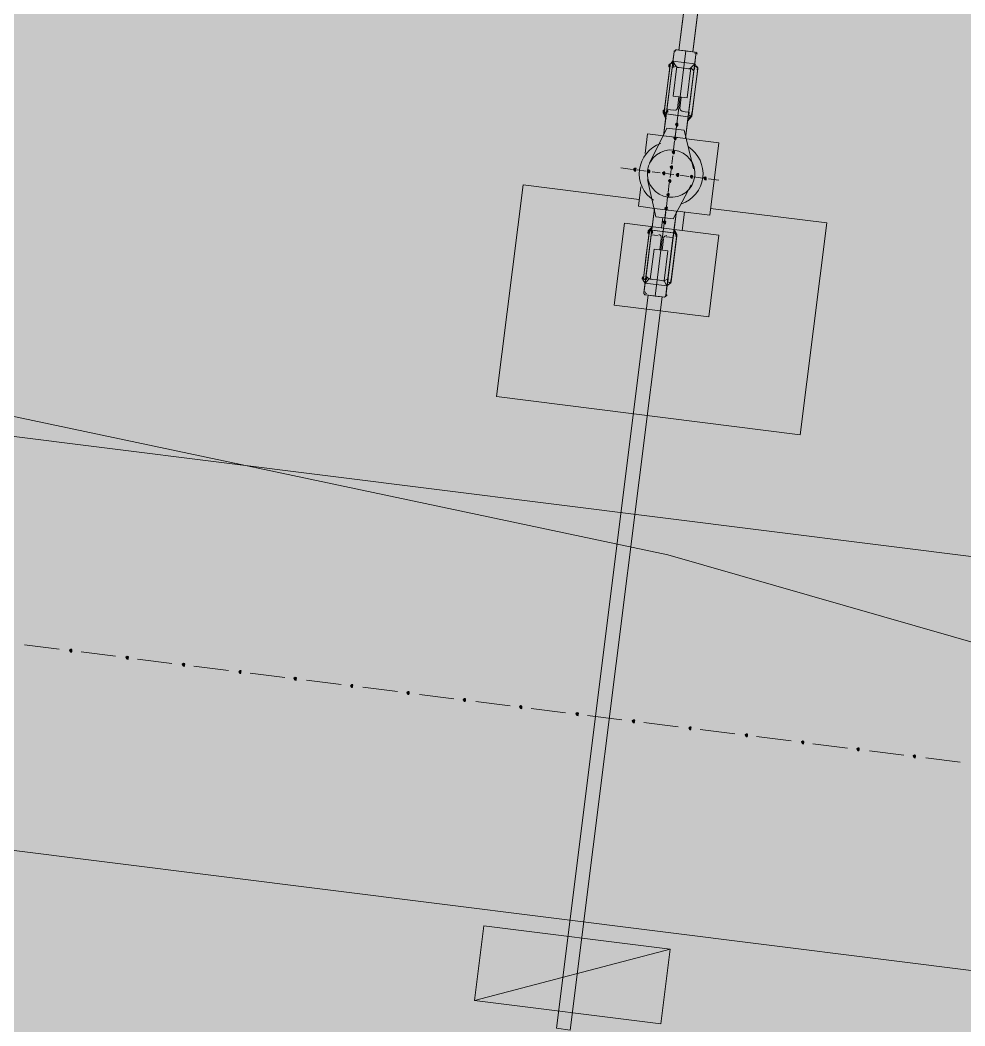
# Model space of a CAD drawing. Header units: metres. Extents: x -4 to 509425, y 7549 to 4732445.
# Drawn here: x 476026.89 to 476033.78, y 4719733.26 to 4719740.6 of the extents above; entities that cross this region are included whole.
import ezdxf

# ---------------------------------------------------------------- set-up
doc = ezdxf.new("R2010")
doc.units = ezdxf.units.M
doc.header["$LTSCALE"] = 0.01
doc.header["$MEASUREMENT"] = 0
doc.layers.get('0').update_dxf_attribs({"lineweight": 0})
doc.layers.add('_SUBESTACIÓN', color=1, linetype='Continuous')
doc.layers.add('SUBESTACION LA VID', color=253, linetype='Continuous')
doc.layers.add('_Yacimiento Arq 100m', color=7, linetype='Continuous', true_color=0xf8991e)

# ---------------------------------------------------------------- blocks, each defined once
blk = doc.blocks.new('A$Cfff6051d')
at = {"layer": 'SUBESTACION LA VID', "transparency": 33554687}
h = blk.add_hatch(color=256, dxfattribs=at)
h.dxf.hatch_style = 2
h.paths.add_polyline_path([(476031.688, 4719739.8337), (476031.6891, 4719739.8421), (476031.6807, 4719739.8431), (476031.6712, 4719739.8358), (476031.6786, 4719739.8263), (476031.687, 4719739.8253)])
h = blk.add_hatch(color=256, dxfattribs=at)
h.dxf.hatch_style = 2
h.paths.add_polyline_path([(476031.6754, 4719739.7329), (476031.6764, 4719739.7413), (476031.668, 4719739.7423), (476031.6586, 4719739.735), (476031.6659, 4719739.7255), (476031.6743, 4719739.7245)])
h = blk.add_hatch(color=256, dxfattribs=at)
h.dxf.hatch_style = 2
h.paths.add_polyline_path([(476031.6628, 4719739.6321), (476031.6638, 4719739.6405), (476031.6554, 4719739.6415), (476031.646, 4719739.6342), (476031.6533, 4719739.6247), (476031.6617, 4719739.6237)])
h = blk.add_hatch(color=256, dxfattribs=at)
h.dxf.hatch_style = 2
h.paths.add_polyline_path([(476031.3823, 4719739.5051), (476031.3834, 4719739.5135), (476031.375, 4719739.5146), (476031.3655, 4719739.5072), (476031.3729, 4719739.4978), (476031.3813, 4719739.4967)])
h = blk.add_hatch(color=256, dxfattribs=at)
h.dxf.hatch_style = 2
h.paths.add_polyline_path([(476031.4831, 4719739.4925), (476031.4842, 4719739.5009), (476031.4758, 4719739.5019), (476031.4663, 4719739.4946), (476031.4737, 4719739.4851), (476031.4821, 4719739.4841)])
h = blk.add_hatch(color=256, dxfattribs=at)
h.dxf.hatch_style = 2
h.paths.add_polyline_path([(476031.5923, 4719739.4788), (476031.5934, 4719739.4872), (476031.585, 4719739.4882), (476031.5755, 4719739.4809), (476031.5829, 4719739.4714), (476031.5913, 4719739.4704)])
h = blk.add_hatch(color=256, dxfattribs=at)
h.dxf.hatch_style = 2
h.paths.add_polyline_path([(476031.6491, 4719739.5229), (476031.6501, 4719739.5313), (476031.6417, 4719739.5323), (476031.6323, 4719739.525), (476031.6396, 4719739.5155), (476031.648, 4719739.5145)])
h = blk.add_hatch(color=256, dxfattribs=at)
h.dxf.hatch_style = 2
h.paths.add_polyline_path([(476031.6364, 4719739.4221), (476031.6375, 4719739.4305), (476031.6291, 4719739.4315), (476031.6196, 4719739.4242), (476031.627, 4719739.4147), (476031.6354, 4719739.4137)])
h = blk.add_hatch(color=256, dxfattribs=at)
h.dxf.hatch_style = 2
h.paths.add_polyline_path([(476031.6931, 4719739.4661), (476031.6942, 4719739.4745), (476031.6858, 4719739.4756), (476031.6763, 4719739.4682), (476031.6837, 4719739.4588), (476031.6921, 4719739.4577)])
h = blk.add_hatch(color=256, dxfattribs=at)
h.dxf.hatch_style = 2
h.paths.add_polyline_path([(476031.794, 4719739.4535), (476031.795, 4719739.4619), (476031.7866, 4719739.463), (476031.7772, 4719739.4556), (476031.7845, 4719739.4462), (476031.7929, 4719739.4451)])
h = blk.add_hatch(color=256, dxfattribs=at)
h.dxf.hatch_style = 2
h.paths.add_polyline_path([(476031.8948, 4719739.4409), (476031.8958, 4719739.4493), (476031.8874, 4719739.4503), (476031.878, 4719739.443), (476031.8853, 4719739.4335), (476031.8937, 4719739.4325)])
h = blk.add_hatch(color=256, dxfattribs=at)
h.dxf.hatch_style = 2
h.paths.add_polyline_path([(476031.6238, 4719739.3213), (476031.6248, 4719739.3297), (476031.6164, 4719739.3307), (476031.607, 4719739.3234), (476031.6143, 4719739.3139), (476031.6227, 4719739.3129)])
h = blk.add_hatch(color=256, dxfattribs=at)
h.dxf.hatch_style = 2
h.paths.add_polyline_path([(476031.6111, 4719739.2205), (476031.6122, 4719739.2289), (476031.6038, 4719739.2299), (476031.5943, 4719739.2226), (476031.6017, 4719739.2131), (476031.6101, 4719739.2121)])
h = blk.add_hatch(color=256, dxfattribs=at)
h.dxf.hatch_style = 2
h.paths.add_polyline_path([(476031.5985, 4719739.1196), (476031.5996, 4719739.128), (476031.5912, 4719739.1291), (476031.5817, 4719739.1218), (476031.5891, 4719739.1123), (476031.5975, 4719739.1112)])
h = blk.add_hatch(color=256, dxfattribs=at)
h.dxf.hatch_style = 2
h.paths.add_polyline_path([(476027.2647, 4719735.9941), (476027.2658, 4719736.0025), (476027.2574, 4719736.0035), (476027.2479, 4719735.9962), (476027.2553, 4719735.9867), (476027.2637, 4719735.9857)])
h = blk.add_hatch(color=256, dxfattribs=at)
h.dxf.hatch_style = 2
h.paths.add_polyline_path([(476027.6763, 4719735.9425), (476027.6774, 4719735.9509), (476027.669, 4719735.9519), (476027.6595, 4719735.9446), (476027.6669, 4719735.9351), (476027.6753, 4719735.9341)])
h = blk.add_hatch(color=256, dxfattribs=at)
h.dxf.hatch_style = 2
h.paths.add_polyline_path([(476028.0879, 4719735.8909), (476028.089, 4719735.8993), (476028.0806, 4719735.9003), (476028.0711, 4719735.893), (476028.0785, 4719735.8835), (476028.0869, 4719735.8825)])
h = blk.add_hatch(color=256, dxfattribs=at)
h.dxf.hatch_style = 2
h.paths.add_polyline_path([(476028.4995, 4719735.8392), (476028.5006, 4719735.8476), (476028.4922, 4719735.8487), (476028.4827, 4719735.8414), (476028.4901, 4719735.8319), (476028.4985, 4719735.8308)])
h = blk.add_hatch(color=256, dxfattribs=at)
h.dxf.hatch_style = 2
h.paths.add_polyline_path([(476028.9028, 4719735.7887), (476028.9038, 4719735.7971), (476028.8954, 4719735.7981), (476028.886, 4719735.7908), (476028.8933, 4719735.7813), (476028.9017, 4719735.7803)])
h = blk.add_hatch(color=256, dxfattribs=at)
h.dxf.hatch_style = 2
h.paths.add_polyline_path([(476029.3144, 4719735.7371), (476029.3154, 4719735.7455), (476029.307, 4719735.7465), (476029.2976, 4719735.7392), (476029.3049, 4719735.7297), (476029.3133, 4719735.7287)])
h = blk.add_hatch(color=256, dxfattribs=at)
h.dxf.hatch_style = 2
h.paths.add_polyline_path([(476029.726, 4719735.6855), (476029.7271, 4719735.6939), (476029.7187, 4719735.6949), (476029.7092, 4719735.6876), (476029.7165, 4719735.6781), (476029.7249, 4719735.6771)])
h = blk.add_hatch(color=256, dxfattribs=at)
h.dxf.hatch_style = 2
h.paths.add_polyline_path([(476030.1376, 4719735.6339), (476030.1387, 4719735.6423), (476030.1303, 4719735.6433), (476030.1208, 4719735.636), (476030.1282, 4719735.6265), (476030.1366, 4719735.6255)])
h = blk.add_hatch(color=256, dxfattribs=at)
h.dxf.hatch_style = 2
h.paths.add_polyline_path([(476030.5492, 4719735.5823), (476030.5503, 4719735.5907), (476030.5419, 4719735.5917), (476030.5324, 4719735.5844), (476030.5398, 4719735.5749), (476030.5482, 4719735.5739)])
h = blk.add_hatch(color=256, dxfattribs=at)
h.dxf.hatch_style = 2
h.paths.add_polyline_path([(476030.9609, 4719735.5307), (476030.9619, 4719735.5391), (476030.9535, 4719735.5401), (476030.9441, 4719735.5328), (476030.9514, 4719735.5233), (476030.9598, 4719735.5223)])
h = blk.add_hatch(color=256, dxfattribs=at)
h.dxf.hatch_style = 2
h.paths.add_polyline_path([(476031.3725, 4719735.4791), (476031.3735, 4719735.4875), (476031.3651, 4719735.4885), (476031.3557, 4719735.4812), (476031.363, 4719735.4717), (476031.3714, 4719735.4707)])
h = blk.add_hatch(color=256, dxfattribs=at)
h.dxf.hatch_style = 2
h.paths.add_polyline_path([(476031.7841, 4719735.4275), (476031.7851, 4719735.4359), (476031.7767, 4719735.4369), (476031.7673, 4719735.4296), (476031.7746, 4719735.4201), (476031.783, 4719735.4191)])
h = blk.add_hatch(color=256, dxfattribs=at)
h.dxf.hatch_style = 2
h.paths.add_polyline_path([(476032.1957, 4719735.3759), (476032.1968, 4719735.3843), (476032.1884, 4719735.3853), (476032.1789, 4719735.378), (476032.1862, 4719735.3685), (476032.1946, 4719735.3675)])
h = blk.add_hatch(color=256, dxfattribs=at)
h.dxf.hatch_style = 2
h.paths.add_polyline_path([(476032.6073, 4719735.3243), (476032.6084, 4719735.3327), (476032.6, 4719735.3337), (476032.5905, 4719735.3264), (476032.5979, 4719735.3169), (476032.6063, 4719735.3159)])
h = blk.add_hatch(color=256, dxfattribs=at)
h.dxf.hatch_style = 2
h.paths.add_polyline_path([(476033.0105, 4719735.2737), (476033.0116, 4719735.2821), (476033.0032, 4719735.2832), (476032.9937, 4719735.2758), (476033.0011, 4719735.2664), (476033.0095, 4719735.2653)])
h = blk.add_hatch(color=256, dxfattribs=at)
h.dxf.hatch_style = 2
h.paths.add_polyline_path([(476033.4222, 4719735.2221), (476033.4232, 4719735.2305), (476033.4148, 4719735.2316), (476033.4054, 4719735.2242), (476033.4127, 4719735.2148), (476033.4211, 4719735.2137)])
at = {"layer": 'SUBESTACION LA VID', "lineweight": 15}
for p, q in [((476072.0569, 4719731.8887), (475974.5206, 4719744.1168)), ((476031.6966, 4719740.3787), (476031.9936, 4719742.7476)), ((476031.7974, 4719740.366), (476032.0944, 4719742.7349)), ((476071.6253, 4719728.9224), (475974.1478, 4719741.1431)), ((476031.8142, 4719740.3639), (476031.6798, 4719740.3808)), ((476031.5894, 4719739.9314), (476031.6315, 4719740.2674)), ((476031.6483, 4719740.2653), (476031.6062, 4719739.9293)), ((476031.6462, 4719740.2485), (476031.6735, 4719740.2621)), ((476031.8079, 4719740.2453), (476031.7658, 4719739.9093)), ((476031.8058, 4719740.2285), (476031.7827, 4719740.2484)), ((476031.791, 4719739.9061), (476031.8331, 4719740.2421)), ((476031.8257, 4719740.2516), (476031.8121, 4719740.2789)), ((476031.686, 4719739.9534), (476031.6965, 4719740.0374)), ((476031.7028, 4719739.9513), (476031.7133, 4719740.0353)), ((476031.5799, 4719739.924), (476031.5998, 4719739.8789)), ((476031.6902, 4719739.9187), (476031.6828, 4719739.8599)), ((476031.7899, 4719739.8977), (476031.7594, 4719739.8589)), ((476031.6082, 4719739.8096), (476031.4821, 4719739.5523)), ((476031.7342, 4719739.7938), (476031.6082, 4719739.8096)), ((476031.6775, 4719739.8179), (476031.6691, 4719739.7507)), ((476031.7342, 4719739.7938), (476031.8013, 4719739.5123)), ((476031.6649, 4719739.7171), (476031.6565, 4719739.6499)), ((476031.6512, 4719739.6079), (476031.6438, 4719739.5491)), ((476031.3571, 4719739.5083), (476031.2731, 4719739.5188)), ((476031.4579, 4719739.4956), (476031.3907, 4719739.5041)), ((476031.5587, 4719739.483), (476031.4999, 4719739.4904)), ((476031.6386, 4719739.5071), (476031.6312, 4719739.4483)), ((476031.5271, 4719739.1627), (476031.4674, 4719739.4347)), ((476031.6595, 4719739.4704), (476031.6007, 4719739.4777)), ((476031.6259, 4719739.4063), (476031.6175, 4719739.3391)), ((476031.7688, 4719739.4567), (476031.7015, 4719739.4651)), ((476031.8696, 4719739.444), (476031.8024, 4719739.4525)), ((476031.9872, 4719739.4293), (476031.9116, 4719739.4388)), ((476031.6531, 4719739.1469), (476031.7866, 4719739.3947)), ((476031.6133, 4719739.3055), (476031.6049, 4719739.2383)), ((476031.5996, 4719739.1963), (476031.5922, 4719739.1375)), ((476031.7193, 4719739.0618), (476031.7361, 4719739.1963)), ((476031.6531, 4719739.1469), (476031.5271, 4719739.1627)), ((476031.568, 4719739.0808), (476031.5775, 4719739.1564)), ((476031.4788, 4719739.0493), (476031.4367, 4719738.7133)), ((476031.4535, 4719738.7112), (476031.4956, 4719739.0472)), ((476031.4714, 4719739.0588), (476031.5008, 4719739.0892)), ((476031.587, 4719739.0955), (476031.5796, 4719739.0367)), ((476031.6814, 4719739.0325), (476031.6604, 4719739.0692)), ((476031.567, 4719739.0041), (476031.5564, 4719738.9201)), ((476031.5838, 4719739.002), (476031.5732, 4719738.918)), ((476031.6131, 4719738.6912), (476031.6552, 4719739.0272)), ((476031.6804, 4719739.0241), (476031.6383, 4719738.688)), ((476031.4345, 4719738.6965), (476031.4492, 4719738.6776)), ((476031.4556, 4719738.728), (476031.4787, 4719738.7081)), ((476031.6152, 4719738.708), (476031.5879, 4719738.6944)), ((476030.8015, 4719733.2384), (476031.4723, 4719738.5894)), ((476030.9023, 4719733.2257), (476031.5731, 4719738.5768)), ((476031.4555, 4719738.5915), (476031.5899, 4719738.5747)), ((476027.1723, 4719736.0056), (476026.9203, 4719736.0372)), ((476027.5839, 4719735.954), (476027.3319, 4719735.9856)), ((476027.9955, 4719735.9024), (476027.7435, 4719735.934)), ((476028.4071, 4719735.8508), (476028.1551, 4719735.8824)), ((476028.8188, 4719735.7992), (476028.5668, 4719735.8308)), ((476029.2304, 4719735.7476), (476028.9784, 4719735.7792)), ((476029.642, 4719735.696), (476029.39, 4719735.7276)), ((476030.0536, 4719735.6444), (476029.8016, 4719735.676)), ((476030.4652, 4719735.5928), (476030.2132, 4719735.6244)), ((476030.8685, 4719735.5423), (476030.6164, 4719735.5739)), ((476031.2801, 4719735.4907), (476031.0281, 4719735.5222)), ((476031.6917, 4719735.4391), (476031.4397, 4719735.4706)), ((476032.1033, 4719735.3874), (476031.8513, 4719735.419)), ((476032.5149, 4719735.3358), (476032.2629, 4719735.3674)), ((476032.9265, 4719735.2842), (476032.6745, 4719735.3158)), ((476033.3381, 4719735.2326), (476033.0861, 4719735.2642)), ((476033.7498, 4719735.181), (476033.4978, 4719735.2126)), ((476030.204, 4719733.4413), (476031.6333, 4719733.8167))]:
    blk.add_line(p, q, dxfattribs=at)
at = {"layer": 'SUBESTACION LA VID', "lineweight": 0}
for p, q in [((476031.5998, 4719739.8789), (476031.6609, 4719740.3661)), ((476031.6966, 4719740.3787), (476031.7974, 4719740.366)), ((476031.6231, 4719740.2684), (476031.6231, 4719740.2684)), ((476031.6304, 4719740.259), (476031.6241, 4719740.2768)), ((476031.6294, 4719740.2506), (476031.6325, 4719740.2758)), ((476031.831, 4719740.2253), (476031.8341, 4719740.2505)), ((476031.831, 4719740.2253), (476031.8341, 4719740.2505)), ((476031.832, 4719740.2337), (476031.8341, 4719740.2505)), ((476031.832, 4719740.2337), (476031.8331, 4719740.2421)), ((476031.832, 4719740.2337), (476031.8331, 4719740.2421)), ((476031.5799, 4719739.924), (476031.5904, 4719739.9398)), ((476031.5799, 4719739.924), (476031.5904, 4719739.9398)), ((476031.5799, 4719739.924), (476031.581, 4719739.9324)), ((476031.7594, 4719739.8589), (476031.792, 4719739.9145)), ((476031.7899, 4719739.8977), (476031.792, 4719739.9145)), ((476031.7899, 4719739.8977), (476031.791, 4719739.9061)), ((476031.4714, 4719739.0588), (476031.4693, 4719739.042)), ((476031.4714, 4719739.0588), (476031.4704, 4719739.0504)), ((476031.5008, 4719739.0892), (476031.4777, 4719739.0409)), ((476031.6604, 4719739.0692), (476031.6004, 4719738.5904)), ((476031.6814, 4719739.0325), (476031.6793, 4719739.0157)), ((476031.6814, 4719739.0325), (476031.6793, 4719739.0157)), ((476031.6814, 4719739.0325), (476031.6804, 4719739.0241)), ((476031.4293, 4719738.7228), (476031.4272, 4719738.706)), ((476031.4293, 4719738.7228), (476031.4272, 4719738.706)), ((476031.4293, 4719738.7228), (476031.4282, 4719738.7144)), ((476031.4388, 4719738.7301), (476031.4356, 4719738.7049)), ((476031.4388, 4719738.7301), (476031.4356, 4719738.7049)), ((476031.6404, 4719738.7048), (476031.6372, 4719738.6796)), ((476031.6404, 4719738.7048), (476031.6372, 4719738.6796)), ((476031.6393, 4719738.6964), (476031.6372, 4719738.6796)), ((476031.6393, 4719738.6964), (476031.6372, 4719738.6796)), ((476031.6383, 4719738.688), (476031.6372, 4719738.6796))]:
    blk.add_line(p, q, dxfattribs=at)
at = {"layer": 'SUBESTACION LA VID', "lineweight": 15}
for points in [[(476031.6966, 4719740.3787), (476031.7974, 4719740.366), (476032.0944, 4719742.7349), (476031.9936, 4719742.7476), (476031.6966, 4719740.3787)], [(476031.747, 4719740.3724), (476031.6798, 4719740.3808), (476031.6714, 4719740.3818), (476031.6704, 4719740.3734), (476031.662, 4719740.3745), (476031.6609, 4719740.3661), (476031.6525, 4719740.2989), (476031.6325, 4719740.2758), (476031.6241, 4719740.2768), (476031.6231, 4719740.2684), (476031.622, 4719740.26), (476031.6294, 4719740.2506), (476031.6104, 4719740.0994), (476031.5904, 4719739.9398), (476031.582, 4719739.9408), (476031.581, 4719739.9324), (476031.5799, 4719739.924), (476031.5998, 4719739.8789), (476031.584, 4719739.7529), (476031.668, 4719739.7423), (476031.747, 4719740.3724)], [(476031.6609, 4719740.3661), (476031.6525, 4719740.2989), (476031.8121, 4719740.2789), (476031.8205, 4719740.3461)], [(476031.747, 4719740.3724), (476031.8142, 4719740.3639), (476031.8132, 4719740.3555), (476031.8216, 4719740.3545), (476031.8205, 4719740.3461), (476031.8121, 4719740.2789), (476031.8257, 4719740.2516), (476031.8341, 4719740.2505), (476031.8331, 4719740.2421), (476031.832, 4719740.2337), (476031.831, 4719740.2253), (476031.812, 4719740.0741), (476031.792, 4719739.9145), (476031.791, 4719739.9061), (476031.7899, 4719739.8977), (476031.7594, 4719739.8589), (476031.7436, 4719739.7328), (476031.668, 4719739.7423), (476031.747, 4719740.3724)], [(476031.8121, 4719740.2789), (476031.7827, 4719740.2484), (476031.7732, 4719740.2411), (476031.7648, 4719740.2421), (476031.7312, 4719740.2463), (476031.6976, 4719740.2506), (476031.6892, 4719740.2516), (476031.6808, 4719740.2527), (476031.6819, 4719740.2611), (476031.6735, 4719740.2621), (476031.6525, 4719740.2989), (476031.6325, 4719740.2758)], [(476031.7827, 4719740.2484), (476031.7553, 4719740.03), (476031.6545, 4719740.0427), (476031.6819, 4719740.2611)], [(476031.6083, 4719739.9461), (476031.6335, 4719739.9429), (476031.6587, 4719739.9397)], [(476031.7679, 4719739.9261), (476031.7427, 4719739.9292), (476031.7175, 4719739.9324)], [(476031.7436, 4719739.7328), (476031.7637, 4719739.8925), (476031.6041, 4719739.9125), (476031.584, 4719739.7529), (476031.7436, 4719739.7328)], [(476031.6041, 4719739.9125), (476031.6377, 4719739.9083), (476031.6881, 4719739.9019)], [(476031.7805, 4719739.8904), (476031.7469, 4719739.8946), (476031.6881, 4719739.9019)], [(476031.4485, 4719739.6248), (476031.4664, 4719739.7676), (476031.584, 4719739.7529)], [(476031.752, 4719739.7318), (476031.9873, 4719739.7023), (476031.9209, 4719739.1731), (476031.6857, 4719739.2026)], [(476031.9272, 4719739.2235), (476032.7757, 4719739.1171), (476032.5819, 4719737.5715), (476030.3642, 4719737.8495), (476030.558, 4719739.3951), (476031.4064, 4719739.2888)], [(476031.5177, 4719739.2236), (476031.4001, 4719739.2384), (476031.418, 4719739.3812)], [(476031.5227, 4719738.5831), (476031.4555, 4719738.5915), (476031.4471, 4719738.5926), (476031.4398, 4719738.602), (476031.4408, 4719738.6104), (476031.4492, 4719738.6776), (476031.4345, 4719738.6965), (476031.4356, 4719738.7049), (476031.4272, 4719738.706), (476031.4282, 4719738.7144), (476031.4293, 4719738.7228), (476031.4377, 4719738.7217), (476031.4388, 4719738.7301), (476031.4577, 4719738.8813), (476031.4777, 4719739.0409), (476031.4693, 4719739.042), (476031.4704, 4719739.0504), (476031.4714, 4719739.0588), (476031.5008, 4719739.0892), (476031.5177, 4719739.2236), (476031.6017, 4719739.2131), (476031.5227, 4719738.5831)], [(476031.5177, 4719739.2236), (476031.4977, 4719739.064), (476031.6573, 4719739.044), (476031.6773, 4719739.2036), (476031.5177, 4719739.2236)], [(476031.5227, 4719738.5831), (476031.5899, 4719738.5747), (476031.5994, 4719738.582), (476031.6004, 4719738.5904), (476031.6088, 4719738.6576), (476031.6277, 4719738.6723), (476031.6372, 4719738.6796), (476031.6383, 4719738.688), (476031.6393, 4719738.6964), (476031.6404, 4719738.7048), (476031.6593, 4719738.8561), (476031.6793, 4719739.0157), (476031.6804, 4719739.0241), (476031.6814, 4719739.0325), (476031.6604, 4719739.0692), (476031.6773, 4719739.2036), (476031.6017, 4719739.2131), (476031.5227, 4719738.5831)], [(476031.9133, 4719738.4317), (476031.2245, 4719738.5181), (476031.2992, 4719739.1145), (476031.9881, 4719739.0281), (476031.9133, 4719738.4317)], [(476031.4809, 4719739.0661), (476031.5229, 4719739.0609), (476031.5733, 4719739.0545)], [(476031.6657, 4719739.043), (476031.6321, 4719739.0472), (476031.5733, 4719739.0545)], [(476031.4935, 4719739.0304), (476031.5187, 4719739.0273), (476031.5439, 4719739.0241)], [(476031.6531, 4719739.0104), (476031.6279, 4719739.0136), (476031.6027, 4719739.0167)], [(476031.4871, 4719738.707), (476031.5144, 4719738.9254), (476031.6152, 4719738.9128), (476031.5879, 4719738.6944)], [(476031.6004, 4719738.5904), (476031.6088, 4719738.6576), (476031.4492, 4719738.6776), (476031.4408, 4719738.6104)], [(476031.4492, 4719738.6776), (476031.4787, 4719738.7081), (476031.4871, 4719738.707), (476031.4955, 4719738.7059), (476031.5039, 4719738.7049), (476031.5375, 4719738.7007), (476031.5711, 4719738.6965), (476031.5795, 4719738.6954), (476031.5879, 4719738.6944), (476031.6088, 4719738.6576), (476031.6277, 4719738.6723)], [(476030.8015, 4719733.2384), (476030.9023, 4719733.2257), (476031.5731, 4719738.5768), (476031.4723, 4719738.5894), (476030.8015, 4719733.2384)], [(476031.5649, 4719733.2707), (476030.204, 4719733.4413), (476030.2725, 4719733.9873), (476031.6333, 4719733.8167), (476031.5649, 4719733.2707)]]:
    blk.add_lwpolyline(points, dxfattribs=at)
at = {"layer": 'SUBESTACION LA VID', "lineweight": 0}
for points in [[(476031.584, 4719739.7529), (476031.6609, 4719740.3661), (476031.5998, 4719739.8789)], [(476031.7436, 4719739.7328), (476031.8205, 4719740.3461), (476031.7594, 4719739.8589), (476031.8205, 4719740.3461)], [(476031.6294, 4719740.2506), (476031.6325, 4719740.2758), (476031.5904, 4719739.9398)], [(476031.6104, 4719740.0994), (476031.6325, 4719740.2758), (476031.6294, 4719740.2506)], [(476031.622, 4719740.26), (476031.6231, 4719740.2684), (476031.622, 4719740.26), (476031.6241, 4719740.2768)], [(476031.831, 4719740.2253), (476031.8341, 4719740.2505), (476031.832, 4719740.2337), (476031.8341, 4719740.2505)], [(476031.581, 4719739.9324), (476031.5799, 4719739.924), (476031.582, 4719739.9408)], [(476031.5799, 4719739.924), (476031.581, 4719739.9324), (476031.5799, 4719739.924)], [(476031.7594, 4719739.8589), (476031.792, 4719739.9145), (476031.7594, 4719739.8589)], [(476031.792, 4719739.9145), (476031.7899, 4719739.8977), (476031.791, 4719739.9061), (476031.7899, 4719739.8977)], [(476031.5177, 4719739.2236), (476031.4398, 4719738.602), (476031.5008, 4719739.0892), (476031.4408, 4719738.6104)], [(476031.6773, 4719739.2036), (476031.5994, 4719738.582), (476031.6604, 4719739.0692)], [(476031.4777, 4719739.0409), (476031.5008, 4719739.0892), (476031.4693, 4719739.042)], [(476031.4693, 4719739.042), (476031.4714, 4719739.0588), (476031.4704, 4719739.0504), (476031.4714, 4719739.0588)], [(476031.6804, 4719739.0241), (476031.6814, 4719739.0325), (476031.6793, 4719739.0157)], [(476031.6814, 4719739.0325), (476031.6804, 4719739.0241), (476031.6814, 4719739.0325)], [(476031.4356, 4719738.7049), (476031.4377, 4719738.7217), (476031.4272, 4719738.706), (476031.4293, 4719738.7228)], [(476031.6393, 4719738.6964), (476031.6372, 4719738.6796), (476031.6393, 4719738.6964), (476031.6372, 4719738.6796)]]:
    blk.add_lwpolyline(points, dxfattribs=at)
at = {"layer": 'SUBESTACION LA VID'}
for points in [[(476031.688, 4719739.8337), (476031.6891, 4719739.8421), (476031.6807, 4719739.8431), (476031.6712, 4719739.8358), (476031.6786, 4719739.8263), (476031.687, 4719739.8253)], [(476031.6754, 4719739.7329), (476031.6764, 4719739.7413), (476031.668, 4719739.7423), (476031.6586, 4719739.735), (476031.6659, 4719739.7255), (476031.6743, 4719739.7245)], [(476031.6628, 4719739.6321), (476031.6638, 4719739.6405), (476031.6554, 4719739.6415), (476031.646, 4719739.6342), (476031.6533, 4719739.6247), (476031.6617, 4719739.6237)], [(476031.3823, 4719739.5051), (476031.3834, 4719739.5135), (476031.375, 4719739.5146), (476031.3655, 4719739.5072), (476031.3729, 4719739.4978), (476031.3813, 4719739.4967)], [(476031.4831, 4719739.4925), (476031.4842, 4719739.5009), (476031.4758, 4719739.5019), (476031.4663, 4719739.4946), (476031.4737, 4719739.4851), (476031.4821, 4719739.4841)], [(476031.5923, 4719739.4788), (476031.5934, 4719739.4872), (476031.585, 4719739.4882), (476031.5755, 4719739.4809), (476031.5829, 4719739.4714), (476031.5913, 4719739.4704)], [(476031.6491, 4719739.5229), (476031.6501, 4719739.5313), (476031.6417, 4719739.5323), (476031.6323, 4719739.525), (476031.6396, 4719739.5155), (476031.648, 4719739.5145)], [(476031.6364, 4719739.4221), (476031.6375, 4719739.4305), (476031.6291, 4719739.4315), (476031.6196, 4719739.4242), (476031.627, 4719739.4147), (476031.6354, 4719739.4137)], [(476031.6931, 4719739.4661), (476031.6942, 4719739.4745), (476031.6858, 4719739.4756), (476031.6763, 4719739.4682), (476031.6837, 4719739.4588), (476031.6921, 4719739.4577)], [(476031.794, 4719739.4535), (476031.795, 4719739.4619), (476031.7866, 4719739.463), (476031.7772, 4719739.4556), (476031.7845, 4719739.4462), (476031.7929, 4719739.4451)], [(476031.8948, 4719739.4409), (476031.8958, 4719739.4493), (476031.8874, 4719739.4503), (476031.878, 4719739.443), (476031.8853, 4719739.4335), (476031.8937, 4719739.4325)], [(476031.6238, 4719739.3213), (476031.6248, 4719739.3297), (476031.6164, 4719739.3307), (476031.607, 4719739.3234), (476031.6143, 4719739.3139), (476031.6227, 4719739.3129)], [(476031.6111, 4719739.2205), (476031.6122, 4719739.2289), (476031.6038, 4719739.2299), (476031.5943, 4719739.2226), (476031.6017, 4719739.2131), (476031.6101, 4719739.2121)], [(476031.5985, 4719739.1196), (476031.5996, 4719739.128), (476031.5912, 4719739.1291), (476031.5817, 4719739.1218), (476031.5891, 4719739.1123), (476031.5975, 4719739.1112)], [(476027.2647, 4719735.9941), (476027.2658, 4719736.0025), (476027.2574, 4719736.0035), (476027.2479, 4719735.9962), (476027.2553, 4719735.9867), (476027.2637, 4719735.9857)], [(476027.6763, 4719735.9425), (476027.6774, 4719735.9509), (476027.669, 4719735.9519), (476027.6595, 4719735.9446), (476027.6669, 4719735.9351), (476027.6753, 4719735.9341)], [(476028.0879, 4719735.8909), (476028.089, 4719735.8993), (476028.0806, 4719735.9003), (476028.0711, 4719735.893), (476028.0785, 4719735.8835), (476028.0869, 4719735.8825)], [(476028.4995, 4719735.8392), (476028.5006, 4719735.8476), (476028.4922, 4719735.8487), (476028.4827, 4719735.8414), (476028.4901, 4719735.8319), (476028.4985, 4719735.8308)], [(476028.9028, 4719735.7887), (476028.9038, 4719735.7971), (476028.8954, 4719735.7981), (476028.886, 4719735.7908), (476028.8933, 4719735.7813), (476028.9017, 4719735.7803)], [(476029.3144, 4719735.7371), (476029.3154, 4719735.7455), (476029.307, 4719735.7465), (476029.2976, 4719735.7392), (476029.3049, 4719735.7297), (476029.3133, 4719735.7287)], [(476029.726, 4719735.6855), (476029.7271, 4719735.6939), (476029.7187, 4719735.6949), (476029.7092, 4719735.6876), (476029.7165, 4719735.6781), (476029.7249, 4719735.6771)], [(476030.1376, 4719735.6339), (476030.1387, 4719735.6423), (476030.1303, 4719735.6433), (476030.1208, 4719735.636), (476030.1282, 4719735.6265), (476030.1366, 4719735.6255)], [(476030.5492, 4719735.5823), (476030.5503, 4719735.5907), (476030.5419, 4719735.5917), (476030.5324, 4719735.5844), (476030.5398, 4719735.5749), (476030.5482, 4719735.5739)], [(476030.9609, 4719735.5307), (476030.9619, 4719735.5391), (476030.9535, 4719735.5401), (476030.9441, 4719735.5328), (476030.9514, 4719735.5233), (476030.9598, 4719735.5223)], [(476031.3725, 4719735.4791), (476031.3735, 4719735.4875), (476031.3651, 4719735.4885), (476031.3557, 4719735.4812), (476031.363, 4719735.4717), (476031.3714, 4719735.4707)], [(476031.7841, 4719735.4275), (476031.7851, 4719735.4359), (476031.7767, 4719735.4369), (476031.7673, 4719735.4296), (476031.7746, 4719735.4201), (476031.783, 4719735.4191)], [(476032.1957, 4719735.3759), (476032.1968, 4719735.3843), (476032.1884, 4719735.3853), (476032.1789, 4719735.378), (476032.1862, 4719735.3685), (476032.1946, 4719735.3675)], [(476032.6073, 4719735.3243), (476032.6084, 4719735.3327), (476032.6, 4719735.3337), (476032.5905, 4719735.3264), (476032.5979, 4719735.3169), (476032.6063, 4719735.3159)], [(476033.0105, 4719735.2737), (476033.0116, 4719735.2821), (476033.0032, 4719735.2832), (476032.9937, 4719735.2758), (476033.0011, 4719735.2664), (476033.0095, 4719735.2653)], [(476033.4222, 4719735.2221), (476033.4232, 4719735.2305), (476033.4148, 4719735.2316), (476033.4054, 4719735.2242), (476033.4127, 4719735.2148), (476033.4211, 4719735.2137)]]:
    blk.add_lwpolyline(points, close=True, dxfattribs=at)
at = {"layer": 'SUBESTACION LA VID', "lineweight": 0}
for points in [[(476031.688, 4719739.8337), (476031.6891, 4719739.8421), (476031.6807, 4719739.8431), (476031.6712, 4719739.8358), (476031.6786, 4719739.8263), (476031.687, 4719739.8253)], [(476031.6754, 4719739.7329), (476031.6764, 4719739.7413), (476031.668, 4719739.7423), (476031.6586, 4719739.735), (476031.6659, 4719739.7255), (476031.6743, 4719739.7245)], [(476031.6628, 4719739.6321), (476031.6638, 4719739.6405), (476031.6554, 4719739.6415), (476031.646, 4719739.6342), (476031.6533, 4719739.6247), (476031.6617, 4719739.6237)], [(476031.3823, 4719739.5051), (476031.3834, 4719739.5135), (476031.375, 4719739.5146), (476031.3655, 4719739.5072), (476031.3729, 4719739.4978), (476031.3813, 4719739.4967)], [(476031.4831, 4719739.4925), (476031.4842, 4719739.5009), (476031.4758, 4719739.5019), (476031.4663, 4719739.4946), (476031.4737, 4719739.4851), (476031.4821, 4719739.4841)], [(476031.5923, 4719739.4788), (476031.5934, 4719739.4872), (476031.585, 4719739.4882), (476031.5755, 4719739.4809), (476031.5829, 4719739.4714), (476031.5913, 4719739.4704)], [(476031.6491, 4719739.5229), (476031.6501, 4719739.5313), (476031.6417, 4719739.5323), (476031.6323, 4719739.525), (476031.6396, 4719739.5155), (476031.648, 4719739.5145)], [(476031.6364, 4719739.4221), (476031.6375, 4719739.4305), (476031.6291, 4719739.4315), (476031.6196, 4719739.4242), (476031.627, 4719739.4147), (476031.6354, 4719739.4137)], [(476031.6931, 4719739.4661), (476031.6942, 4719739.4745), (476031.6858, 4719739.4756), (476031.6763, 4719739.4682), (476031.6837, 4719739.4588), (476031.6921, 4719739.4577)], [(476031.794, 4719739.4535), (476031.795, 4719739.4619), (476031.7866, 4719739.463), (476031.7772, 4719739.4556), (476031.7845, 4719739.4462), (476031.7929, 4719739.4451)], [(476031.8948, 4719739.4409), (476031.8958, 4719739.4493), (476031.8874, 4719739.4503), (476031.878, 4719739.443), (476031.8853, 4719739.4335), (476031.8937, 4719739.4325)], [(476031.6238, 4719739.3213), (476031.6248, 4719739.3297), (476031.6164, 4719739.3307), (476031.607, 4719739.3234), (476031.6143, 4719739.3139), (476031.6227, 4719739.3129)], [(476031.6111, 4719739.2205), (476031.6122, 4719739.2289), (476031.6038, 4719739.2299), (476031.5943, 4719739.2226), (476031.6017, 4719739.2131), (476031.6101, 4719739.2121)], [(476031.5985, 4719739.1196), (476031.5996, 4719739.128), (476031.5912, 4719739.1291), (476031.5817, 4719739.1218), (476031.5891, 4719739.1123), (476031.5975, 4719739.1112)], [(476027.2647, 4719735.9941), (476027.2658, 4719736.0025), (476027.2574, 4719736.0035), (476027.2479, 4719735.9962), (476027.2553, 4719735.9867), (476027.2637, 4719735.9857)], [(476027.6763, 4719735.9425), (476027.6774, 4719735.9509), (476027.669, 4719735.9519), (476027.6595, 4719735.9446), (476027.6669, 4719735.9351), (476027.6753, 4719735.9341)], [(476028.0879, 4719735.8909), (476028.089, 4719735.8993), (476028.0806, 4719735.9003), (476028.0711, 4719735.893), (476028.0785, 4719735.8835), (476028.0869, 4719735.8825)], [(476028.4995, 4719735.8392), (476028.5006, 4719735.8476), (476028.4922, 4719735.8487), (476028.4827, 4719735.8414), (476028.4901, 4719735.8319), (476028.4985, 4719735.8308)], [(476028.9028, 4719735.7887), (476028.9038, 4719735.7971), (476028.8954, 4719735.7981), (476028.886, 4719735.7908), (476028.8933, 4719735.7813), (476028.9017, 4719735.7803)], [(476029.3144, 4719735.7371), (476029.3154, 4719735.7455), (476029.307, 4719735.7465), (476029.2976, 4719735.7392), (476029.3049, 4719735.7297), (476029.3133, 4719735.7287)], [(476029.726, 4719735.6855), (476029.7271, 4719735.6939), (476029.7187, 4719735.6949), (476029.7092, 4719735.6876), (476029.7165, 4719735.6781), (476029.7249, 4719735.6771)], [(476030.1376, 4719735.6339), (476030.1387, 4719735.6423), (476030.1303, 4719735.6433), (476030.1208, 4719735.636), (476030.1282, 4719735.6265), (476030.1366, 4719735.6255)], [(476030.5492, 4719735.5823), (476030.5503, 4719735.5907), (476030.5419, 4719735.5917), (476030.5324, 4719735.5844), (476030.5398, 4719735.5749), (476030.5482, 4719735.5739)], [(476030.9609, 4719735.5307), (476030.9619, 4719735.5391), (476030.9535, 4719735.5401), (476030.9441, 4719735.5328), (476030.9514, 4719735.5233), (476030.9598, 4719735.5223)], [(476031.3725, 4719735.4791), (476031.3735, 4719735.4875), (476031.3651, 4719735.4885), (476031.3557, 4719735.4812), (476031.363, 4719735.4717), (476031.3714, 4719735.4707)], [(476031.7841, 4719735.4275), (476031.7851, 4719735.4359), (476031.7767, 4719735.4369), (476031.7673, 4719735.4296), (476031.7746, 4719735.4201), (476031.783, 4719735.4191)], [(476032.1957, 4719735.3759), (476032.1968, 4719735.3843), (476032.1884, 4719735.3853), (476032.1789, 4719735.378), (476032.1862, 4719735.3685), (476032.1946, 4719735.3675)], [(476032.6073, 4719735.3243), (476032.6084, 4719735.3327), (476032.6, 4719735.3337), (476032.5905, 4719735.3264), (476032.5979, 4719735.3169), (476032.6063, 4719735.3159)], [(476033.0105, 4719735.2737), (476033.0116, 4719735.2821), (476033.0032, 4719735.2832), (476032.9937, 4719735.2758), (476033.0011, 4719735.2664), (476033.0095, 4719735.2653)], [(476033.4222, 4719735.2221), (476033.4232, 4719735.2305), (476033.4148, 4719735.2316), (476033.4054, 4719735.2242), (476033.4127, 4719735.2148), (476033.4211, 4719735.2137)]]:
    blk.add_lwpolyline(points, close=True, dxfattribs=at)
at = {"layer": 'SUBESTACION LA VID', "lineweight": 15}
for points, knots in [([(476031.684, 4719740.3802), (476031.6807, 4719740.3807), (476031.6773, 4719740.3797), (476031.6746, 4719740.3777), (476031.672, 4719740.3756), (476031.6703, 4719740.3726), (476031.6698, 4719740.3692)], [0, 0, 0, 0, 1, 1, 1, 2, 2, 2, 2]), ([(476031.6462, 4719740.2826), (476031.6408, 4719740.2833), (476031.6355, 4719740.2804), (476031.6332, 4719740.2755), (476031.6308, 4719740.2706), (476031.6318, 4719740.2648), (476031.6357, 4719740.2609)], [0, 0, 0, 0, 1, 1, 1, 2, 2, 2, 2]), ([(476031.6572, 4719740.2684), (476031.6581, 4719740.2754), (476031.6531, 4719740.2817), (476031.6462, 4719740.2826), (476031.6392, 4719740.2835), (476031.6329, 4719740.2785), (476031.632, 4719740.2716)], [0, 0, 0, 0, 1, 1, 1, 2, 2, 2, 2]), ([(476031.651, 4719740.259), (476031.6557, 4719740.2618), (476031.6581, 4719740.2672), (476031.6571, 4719740.2725), (476031.656, 4719740.2779), (476031.6516, 4719740.2819), (476031.6462, 4719740.2826)], [0, 0, 0, 0, 1, 1, 1, 2, 2, 2, 2]), ([(476031.8226, 4719740.2605), (476031.8172, 4719740.2612), (476031.812, 4719740.2583), (476031.8096, 4719740.2534), (476031.8072, 4719740.2485), (476031.8082, 4719740.2426), (476031.8121, 4719740.2388)], [0, 0, 0, 0, 1, 1, 1, 2, 2, 2, 2]), ([(476031.8336, 4719740.2463), (476031.8345, 4719740.2533), (476031.8296, 4719740.2596), (476031.8226, 4719740.2605), (476031.8156, 4719740.2614), (476031.8093, 4719740.2564), (476031.8084, 4719740.2495)], [0, 0, 0, 0, 1, 1, 1, 2, 2, 2, 2]), ([(476031.8274, 4719740.2369), (476031.8321, 4719740.2397), (476031.8345, 4719740.2451), (476031.8335, 4719740.2504), (476031.8324, 4719740.2558), (476031.828, 4719740.2598), (476031.8226, 4719740.2605)], [0, 0, 0, 0, 1, 1, 1, 2, 2, 2, 2]), ([(476031.5961, 4719739.945), (476031.5914, 4719739.9422), (476031.5889, 4719739.9368), (476031.59, 4719739.9315), (476031.5911, 4719739.9261), (476031.5955, 4719739.9221), (476031.6009, 4719739.9214)], [0, 0, 0, 0, 1, 1, 1, 2, 2, 2, 2]), ([(476031.5899, 4719739.9356), (476031.589, 4719739.9286), (476031.5939, 4719739.9223), (476031.6009, 4719739.9214), (476031.6079, 4719739.9205), (476031.6142, 4719739.9255), (476031.6151, 4719739.9324)], [0, 0, 0, 0, 1, 1, 1, 2, 2, 2, 2]), ([(476031.6009, 4719739.9214), (476031.6063, 4719739.9207), (476031.6115, 4719739.9236), (476031.6139, 4719739.9285), (476031.6163, 4719739.9334), (476031.6153, 4719739.9392), (476031.6114, 4719739.943)], [0, 0, 0, 0, 1, 1, 1, 2, 2, 2, 2]), ([(476031.7725, 4719739.9228), (476031.7678, 4719739.9201), (476031.7654, 4719739.9147), (476031.7664, 4719739.9093), (476031.7675, 4719739.904), (476031.7719, 4719739.9), (476031.7773, 4719739.8993)], [0, 0, 0, 0, 1, 1, 1, 2, 2, 2, 2]), ([(476031.7773, 4719739.8993), (476031.7827, 4719739.8986), (476031.7879, 4719739.9014), (476031.7903, 4719739.9063), (476031.7927, 4719739.9112), (476031.7917, 4719739.9171), (476031.7878, 4719739.9209)], [0, 0, 0, 0, 1, 1, 1, 2, 2, 2, 2]), ([(476031.7663, 4719739.9135), (476031.7654, 4719739.9065), (476031.7703, 4719739.9001), (476031.7773, 4719739.8993), (476031.7843, 4719739.8984), (476031.7906, 4719739.9033), (476031.7915, 4719739.9103)], [0, 0, 0, 0, 1, 1, 1, 2, 2, 2, 2]), ([(476031.5634, 4719739.6974), (476031.4794, 4719739.6685), (476031.4191, 4719739.5943), (476031.4081, 4719739.5061), (476031.397, 4719739.418), (476031.4371, 4719739.3312), (476031.5114, 4719739.2825)], [0, 0, 0, 0, 1, 1, 1, 2, 2, 2, 2]), ([(476031.4669, 4719739.4988), (476031.4549, 4719739.4037), (476031.5224, 4719739.3169), (476031.6175, 4719739.305), (476031.7126, 4719739.2931), (476031.7994, 4719739.3605), (476031.8113, 4719739.4556), (476031.8232, 4719739.5507), (476031.7558, 4719739.6375), (476031.6607, 4719739.6494), (476031.5655, 4719739.6613), (476031.4788, 4719739.5939), (476031.4669, 4719739.4988)], [0, 0, 0, 0, 1, 1, 1, 2, 2, 2, 3, 3, 3, 4, 4, 4, 4]), ([(476031.7147, 4719739.257), (476031.7988, 4719739.2859), (476031.859, 4719739.3601), (476031.8701, 4719739.4482), (476031.8811, 4719739.5364), (476031.841, 4719739.6231), (476031.7668, 4719739.6719)], [0, 0, 0, 0, 1, 1, 1, 2, 2, 2, 2]), ([(476031.4935, 4719739.0646), (476031.4881, 4719739.0652), (476031.4828, 4719739.0624), (476031.4805, 4719739.0575), (476031.4781, 4719739.0526), (476031.4791, 4719739.0467), (476031.483, 4719739.0429)], [0, 0, 0, 0, 1, 1, 1, 2, 2, 2, 2]), ([(476031.5045, 4719739.0504), (476031.5054, 4719739.0573), (476031.5004, 4719739.0637), (476031.4935, 4719739.0646), (476031.4865, 4719739.0654), (476031.4802, 4719739.0605), (476031.4793, 4719739.0535)], [0, 0, 0, 0, 1, 1, 1, 2, 2, 2, 2]), ([(476031.4983, 4719739.041), (476031.503, 4719739.0437), (476031.5054, 4719739.0492), (476031.5043, 4719739.0545), (476031.5033, 4719739.0598), (476031.4989, 4719739.0639), (476031.4935, 4719739.0646)], [0, 0, 0, 0, 1, 1, 1, 2, 2, 2, 2]), ([(476031.6699, 4719739.0424), (476031.6645, 4719739.0431), (476031.6592, 4719739.0403), (476031.6569, 4719739.0354), (476031.6545, 4719739.0305), (476031.6555, 4719739.0246), (476031.6594, 4719739.0208)], [0, 0, 0, 0, 1, 1, 1, 2, 2, 2, 2]), ([(476031.6809, 4719739.0283), (476031.6818, 4719739.0352), (476031.6768, 4719739.0416), (476031.6699, 4719739.0424), (476031.6629, 4719739.0433), (476031.6566, 4719739.0384), (476031.6557, 4719739.0314)], [0, 0, 0, 0, 1, 1, 1, 2, 2, 2, 2]), ([(476031.6747, 4719739.0189), (476031.6794, 4719739.0216), (476031.6818, 4719739.027), (476031.6808, 4719739.0324), (476031.6797, 4719739.0377), (476031.6753, 4719739.0418), (476031.6699, 4719739.0424)], [0, 0, 0, 0, 1, 1, 1, 2, 2, 2, 2]), ([(476031.4434, 4719738.7269), (476031.4387, 4719738.7242), (476031.4362, 4719738.7187), (476031.4373, 4719738.7134), (476031.4384, 4719738.7081), (476031.4428, 4719738.704), (476031.4482, 4719738.7033)], [0, 0, 0, 0, 1, 1, 1, 2, 2, 2, 2]), ([(476031.4372, 4719738.7175), (476031.4363, 4719738.7106), (476031.4412, 4719738.7042), (476031.4482, 4719738.7033), (476031.4552, 4719738.7025), (476031.4615, 4719738.7074), (476031.4624, 4719738.7144)], [0, 0, 0, 0, 1, 1, 1, 2, 2, 2, 2]), ([(476031.4482, 4719738.7033), (476031.4536, 4719738.7027), (476031.4588, 4719738.7055), (476031.4612, 4719738.7104), (476031.4636, 4719738.7153), (476031.4626, 4719738.7212), (476031.4587, 4719738.725)], [0, 0, 0, 0, 1, 1, 1, 2, 2, 2, 2]), ([(476031.6198, 4719738.7048), (476031.6151, 4719738.7021), (476031.6126, 4719738.6966), (476031.6137, 4719738.6913), (476031.6148, 4719738.6859), (476031.6192, 4719738.6819), (476031.6246, 4719738.6812)], [0, 0, 0, 0, 1, 1, 1, 2, 2, 2, 2]), ([(476031.6136, 4719738.6954), (476031.6127, 4719738.6884), (476031.6176, 4719738.6821), (476031.6246, 4719738.6812), (476031.6316, 4719738.6804), (476031.6379, 4719738.6853), (476031.6388, 4719738.6922)], [0, 0, 0, 0, 1, 1, 1, 2, 2, 2, 2]), ([(476031.6246, 4719738.6812), (476031.63, 4719738.6805), (476031.6352, 4719738.6834), (476031.6376, 4719738.6883), (476031.64, 4719738.6932), (476031.639, 4719738.6991), (476031.6351, 4719738.7029)], [0, 0, 0, 0, 1, 1, 1, 2, 2, 2, 2]), ([(476031.5952, 4719738.5825), (476031.5985, 4719738.5821), (476031.6019, 4719738.583), (476031.6045, 4719738.5851), (476031.6072, 4719738.5872), (476031.6089, 4719738.5902), (476031.6093, 4719738.5935)], [0, 0, 0, 0, 1, 1, 1, 2, 2, 2, 2])]:
    blk.add_open_spline(points, degree=3, knots=knots, dxfattribs=at)
for points in [[(476031.8294, 4719740.3492), (476031.8303, 4719740.3562), (476031.8254, 4719740.3625), (476031.8184, 4719740.3634)], [(476031.6629, 4719739.9392), (476031.6745, 4719739.9378), (476031.685, 4719739.946), (476031.6865, 4719739.9576)], [(476031.7033, 4719739.9555), (476031.7018, 4719739.9439), (476031.7101, 4719739.9333), (476031.7217, 4719739.9318)], [(476031.5675, 4719739.0083), (476031.5689, 4719739.0199), (476031.5607, 4719739.0305), (476031.5491, 4719739.032)], [(476031.6079, 4719739.0246), (476031.5963, 4719739.0261), (476031.5857, 4719739.0178), (476031.5843, 4719739.0062)], [(476031.4497, 4719738.6136), (476031.4489, 4719738.6066), (476031.4538, 4719738.6003), (476031.4608, 4719738.5994)]]:
    blk.add_open_spline(points, degree=3, dxfattribs=at)
at = {"layer": 'SUBESTACION LA VID'}
for points in [[(476031.5904, 4719739.9398), (476031.5904, 4719739.9398), (476031.5998, 4719739.8789), (476031.5998, 4719739.8789), (476031.5998, 4719739.8789), (476031.5799, 4719739.924), (476031.5799, 4719739.924), (476031.5799, 4719739.924), (476031.5904, 4719739.9398), (476031.5904, 4719739.9398)], [(476031.6793, 4719739.0157), (476031.6793, 4719739.0157), (476031.6604, 4719739.0692), (476031.6604, 4719739.0692), (476031.6604, 4719739.0692), (476031.6814, 4719739.0325), (476031.6814, 4719739.0325), (476031.6814, 4719739.0325), (476031.6793, 4719739.0157), (476031.6793, 4719739.0157)]]:
    blk.add_open_spline(points, degree=3, knots=[0, 0, 0, 0, 1, 1, 1, 2, 2, 2, 3, 3, 3, 3], dxfattribs=at)
at = {"layer": 'SUBESTACION LA VID', "lineweight": 0}
for points in [[(476031.5904, 4719739.9398), (476031.5904, 4719739.9398), (476031.5998, 4719739.8789), (476031.5998, 4719739.8789), (476031.5998, 4719739.8789), (476031.5799, 4719739.924), (476031.5799, 4719739.924), (476031.5799, 4719739.924), (476031.5904, 4719739.9398), (476031.5904, 4719739.9398)], [(476031.6793, 4719739.0157), (476031.6793, 4719739.0157), (476031.6604, 4719739.0692), (476031.6604, 4719739.0692), (476031.6604, 4719739.0692), (476031.6814, 4719739.0325), (476031.6814, 4719739.0325), (476031.6814, 4719739.0325), (476031.6793, 4719739.0157), (476031.6793, 4719739.0157)]]:
    blk.add_open_spline(points, degree=3, knots=[0, 0, 0, 0, 1, 1, 1, 2, 2, 2, 3, 3, 3, 3], dxfattribs=at)

msp = doc.modelspace()

# ---------------------------------------------------------------- hatches: boundary and pattern name
at = {"layer": '_SUBESTACIÓN', "transparency": 33554559}
h = msp.add_hatch(color=1, dxfattribs=at)
h.dxf.hatch_style = 1
h.paths.add_polyline_path([(475968.6399, 4719805.825), (476089.9386, 4719790.615), (476078.1686, 4719696.74), (475956.8686, 4719711.9502)])

# ---------------------------------------------------------------- linework, layer by layer
at = {"layer": '_Yacimiento Arq 100m', "lineweight": 0}
msp.add_lwpolyline([(475857.3225, 4719732.5738), (475862.8891, 4719734.5523), (475873.9121, 4719737.6298), (475886.1564, 4719740.0483), (475900.6441, 4719741.5199), (475914.2011, 4719741.6782), (475924.1525, 4719741.2012), (475938.3266, 4719740.1547), (475940.049, 4719740.1145), (475943.445, 4719740.1758), (475967.8378, 4719741.494), (475980.5899, 4719741.9184), (475995.2278, 4719741.7429), (476009.806, 4719740.6011), (476020.8562, 4719738.9722), (476031.6141, 4719736.6943), (476042.7214, 4719733.5107), (476048.5837, 4719731.3217)], dxfattribs=at)

# ---------------------------------------------------------------- block references
at = {"linetype": 'Continuous'}
msp.add_blockref('A$Cfff6051d', (0, 0), dxfattribs=at)

doc.saveas('drawing.dxf')
